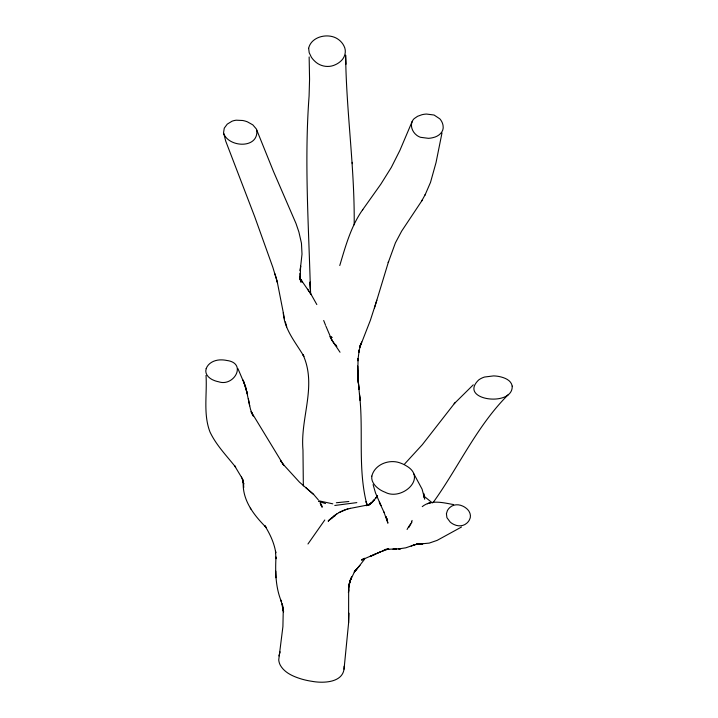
<?xml version="1.0" encoding="UTF-8"?>
<svg xmlns="http://www.w3.org/2000/svg" width="718" height="718" viewBox="0 0 718 718"><rect width="100%" height="100%" fill="white"/><g stroke="black" fill="none" stroke-linecap="round" stroke-linejoin="round"><path stroke-width="1.08" d="M299.945 273.352L300.124 279.221L300.627 266.028L300.16 270.776L302.009 254.1L301.452 243.205L298.876 231.941L295.995 223.477L273.54 171.602L256.299 128.917L252.817 124.86L247.441 121.854A23.138 20.391 5.7 0 0 242.738 120.507L236.339 120.202A15.383 13.561 5.7 0 0 231.959 121.252L227.256 124.133L224.276 128.136L223.558 132.668L225.694 141.051L254.71 216.71L272.84 267.311L277.552 282.865L275.066 273.998L275.407 275.165M283.556 611.907L282.318 604.035L283.556 611.907L281.025 600.221L281.582 602.061C275.568 587.764 275.218 572.246 275.981 557.006L275.954 558.694L275.497 551.074L275.775 552.86C274.303 543.068 269.95 533.824 264.691 525.54L266.091 527.371C253.741 515.012 241.93 499.818 243.285 481.231L243.761 487.414M303.337 485.942L302.978 450.069C300.061 417.984 317.266 385.844 302.978 354.701L303.902 356.388C295.717 342.468 284.373 329.724 283.251 312.734M357.923 360.813L358.085 358.453L357.788 373.602L357.591 366.018L358.076 378.305L357.609 370.802L358.488 383.529M283.26 610.022L282.91 626.581L278.737 659.887A17.411 15.338 5.7 0 0 280.415 665.415C284.911 673.143 293.815 676.715 301.973 679.174A70.032 61.712 5.7 0 0 312.168 681.355C323.89 683.5 344.784 682.656 344.146 666.286M348.472 592.512L349.074 583.967L348.472 592.512L348.661 589.631L348.598 622.937L344.039 669.158M348.598 622.937L348.993 613.217M358.022 359.323L359.269 349.711L358.704 352.457M348.876 586.821L350.671 578.986L349.37 583.411L351.632 576.85L349.846 581.409L355.024 570.711M441.992 132.938L436.023 162.627L430.504 182.39L425.289 194.443L421.61 201.13L401.667 231.106L395.403 242.872L388.259 262.528L388.591 261.442L374.464 307.959M358.74 352.412L360.759 343.886L359.844 347.324L370.362 320.327L376.833 300.223M278.916 655.929L280.146 651.854M412.105 121.638C410.166 126.583 412.653 132.211 416.718 135.271A13.274 11.703 5.7 0 0 420.595 137.317L428.386 138.323A21.603 19.045 5.7 0 0 433.071 137.605C438.554 136.456 444.209 131.941 443.078 125.722A15.32 13.507 5.7 0 0 439.829 118.847L434.085 115.033L426.501 114.054A22.114 19.494 5.7 0 0 421.888 114.736L417.607 116.28L414.214 118.605A10.591 9.334 5.7 0 0 412.105 121.638L399.89 150.403L391.31 167.429L380.827 184.194L362.59 209.853M349.37 583.411L349.738 582.163M339.767 265.525C345.537 246.22 350.967 226.224 362.787 209.548M411.36 522.381L412.087 520.424M359.942 346.094L361.719 341.956M408.811 527.488L411.979 522.049M421.61 201.13L422.157 200.142M424.751 195.431L425.289 194.443M307.959 543.993L324.796 519.985M433.125 502.546C458.775 466.906 476.949 425.612 508.515 394.424M364.636 559.116L358.129 567.498L359.978 565.335M376.986 496.47L375.577 498.292L377.578 495.743L372.651 501.783L374.688 499.45L368.514 505.328L371.807 502.474M358.453 567.121L354.441 571.465L355.975 570.047M454.126 403.758L473.27 384.83M455.284 402.385L422.319 444.684L404.692 463.9M354.136 572.022L355.455 570.55M328.243 521.035L332.102 517.642L328.243 521.035C333.789 515.632 340.26 510.875 347.889 508.972M330.558 518.988L335.503 515.434M336.805 513.926L333.34 516.493M370.551 503.551L372.005 502.528M422.247 506.63C431.312 499.324 443.329 502.788 453.632 504.583M371.87 502.6L367.571 505.481L369.662 504.198L366.216 505.678L370.183 504.027L366.171 505.31L366.79 505.167M461.503 527.021L437.163 540.367L429.202 543.104L421.008 543.885M362.231 559.753L364.556 558.29L361.504 560.004L363.82 559.017L361.989 559.798M339.129 512.517L346.588 509.331M377.39 553.237L380.352 551.9L363.344 559.214M374.841 554.386L375.29 554.188L369.95 556.567L377.83 553.039M379.912 552.097L388.088 549.046M382.129 551.083L384.875 549.97L383.107 550.688M411.163 546.084L414.995 544.648L405.814 547.816L398.571 548.902L400.824 548.723M412.931 545.393L418.666 543.768M429.202 503.13L430.333 502.753L427.381 503.74M368.406 504.727L370.075 504.189M347.198 509.152L350.42 508.353M386.93 549.369L385.754 549.629L388.68 549.162L384.875 549.539L388.68 549.162M368.047 504.916L349.738 508.497M418.082 543.876L416.018 544.262L419.375 543.822M348.849 501.505L336.347 502.744M356.819 502.609L334.794 505.472M400.384 548.758L387.352 549.297M417.373 543.975L422.848 543.84L419.913 543.876M392.934 549.117L395.286 549.046L393.679 549.09M396.74 549.028L394.406 549.055L396.022 549.037M329.759 336.814L332.03 337.334M418.8 543.867L421.78 543.858M330.989 337.334L331.869 337.343L330.684 337.119L331.178 337.81M332.793 503.839L318.846 500.823M318.613 501.388L325.523 503.56M432.38 502.95L423.755 495.95M318.307 499.845L313.667 494.478L299.469 482.155L282.802 463.909M305.805 487.585L313.667 494.478M331.474 339.731L335.53 345.421M330.863 338.555L340.018 352.242M332.012 339.838L332.56 340.601M316.826 304.549L311.235 294.613L299.846 278.063M281.42 461.889L280.415 460.444L283.807 465.372L251.156 411.71L252.368 414.187L250.51 409.341L245.556 386.517L237.963 368.702M250.286 508.182L250.833 508.999M311.235 294.613L307.717 289.246M299.792 278.072L302.493 282.336L299.55 277.651M320.74 504.171L321.799 505.93L320.3 503.156L322.077 507.061L320.3 503.156M413.954 474.033L422.112 489.191L424.688 499.127L423.62 493.392L424.347 496.874M241.921 477.964L234.589 465.749L235.666 467.212C226.691 455.813 216.244 445.25 209.979 431.958C203.068 413.963 207.233 394.164 206.021 375.415M252.898 415.255L253.301 416.045L251.156 411.71M379.292 502.097L380.944 505.553L375.514 492.961L373.091 484.641M379.508 502.546L384.076 512.356M299.612 277.938L300.986 282.183L299.918 276.574L300.079 277.92M331.186 338.528L325.882 326.062M241.436 477.03L243.258 481.383C240.243 471.439 246.193 493.365 242.531 479.247M383.906 511.952L387.899 523.189L386.93 518.701M323.692 320.497L325.514 325.137M223.801 133.799C229.428 147.782 258.866 148.77 256.757 130.057M424.132 496.228L424.526 498.059L424.096 495.465M285.369 321.87L286.697 326.887M366.745 503.946L366.126 501.532L366.754 504.009C357.555 468.199 363.712 430.737 359.494 394.317L359.987 400.186L358.309 381.698M277.229 281.716L284.499 318.765M248.347 398.616L249.649 405.832M243.348 482.128L243.608 483.645M358.488 382.963L357.959 376.411L358.946 389.282L357.905 376.842M310.688 294.29L310.059 282.003L310.409 289.525C308.677 225.093 304.252 160.536 309.081 96.131L309.566 79.33L309.144 56.955M354.18 224.806C354.818 168.03 346.238 111.757 345.618 55.071L346.013 64.207M352.242 162.34L352.305 163.677M275.766 571.196L275.9 577.757M407.088 529.471A17.42 3.321 -49.5 0 1 410.615 523.871M308.641 48.312L309.207 52.728L311.352 57.171A23.685 20.876 5.7 0 0 314.672 61.102C320.04 66.532 328.709 68.057 335.557 64.62A20.984 18.497 5.7 0 0 339.811 61.981C344.802 58.346 347.018 51.328 343.859 45.764A18.883 16.64 5.7 0 0 337.37 38.754C327.902 32.732 311.226 36.474 308.641 48.312M512.203 386.131C513.083 407.636 457.519 400.204 478.726 379.921A19.889 17.528 5.7 0 1 484.551 377.031L493.526 375.909A30.183 26.602 5.7 0 1 499.055 376.501C504.395 377.614 511.171 380.001 512.203 386.131M446.425 513.72L446.919 517.678L450.195 522.058A15.67 13.804 5.7 0 0 454.153 524.58C458.183 526.545 463.343 526.312 466.763 523.207A13.005 11.461 5.7 0 0 469.375 519.967C471.914 515.721 469.608 510.471 465.794 507.922A15.814 13.929 5.7 0 0 462.688 506.082C458.596 504.063 453.273 504.251 449.854 507.491A12.834 11.317 5.7 0 0 447.314 510.812L446.425 513.72M371.825 476.115C370.91 481.85 375.451 486.696 379.885 489.613A25.983 22.895 5.7 0 0 385.189 492.252C401.398 501.173 428.045 478.125 406.235 465.82A26.063 22.967 5.7 0 0 400.707 463.155C389.811 458.703 374.769 464.079 371.825 476.115M206.183 368.639C204.262 374.275 209.441 378.799 214.233 380.495A21.567 19.009 5.7 0 0 218.577 381.752C233.942 387.155 247.566 362.994 226.664 360.445A23.398 20.616 5.7 0 0 221.871 359.889C215.606 359.583 208.453 362.33 206.183 368.639M357.609 568.073L355.742 570.271L357.681 568.082M336.706 346.453L335.288 344.371L336.706 346.453M244.066 382.523L243.124 380.082L247.557 394.227L244.066 382.523M387.298 520.73L386.176 516.879L387.298 520.73"/></g></svg>
